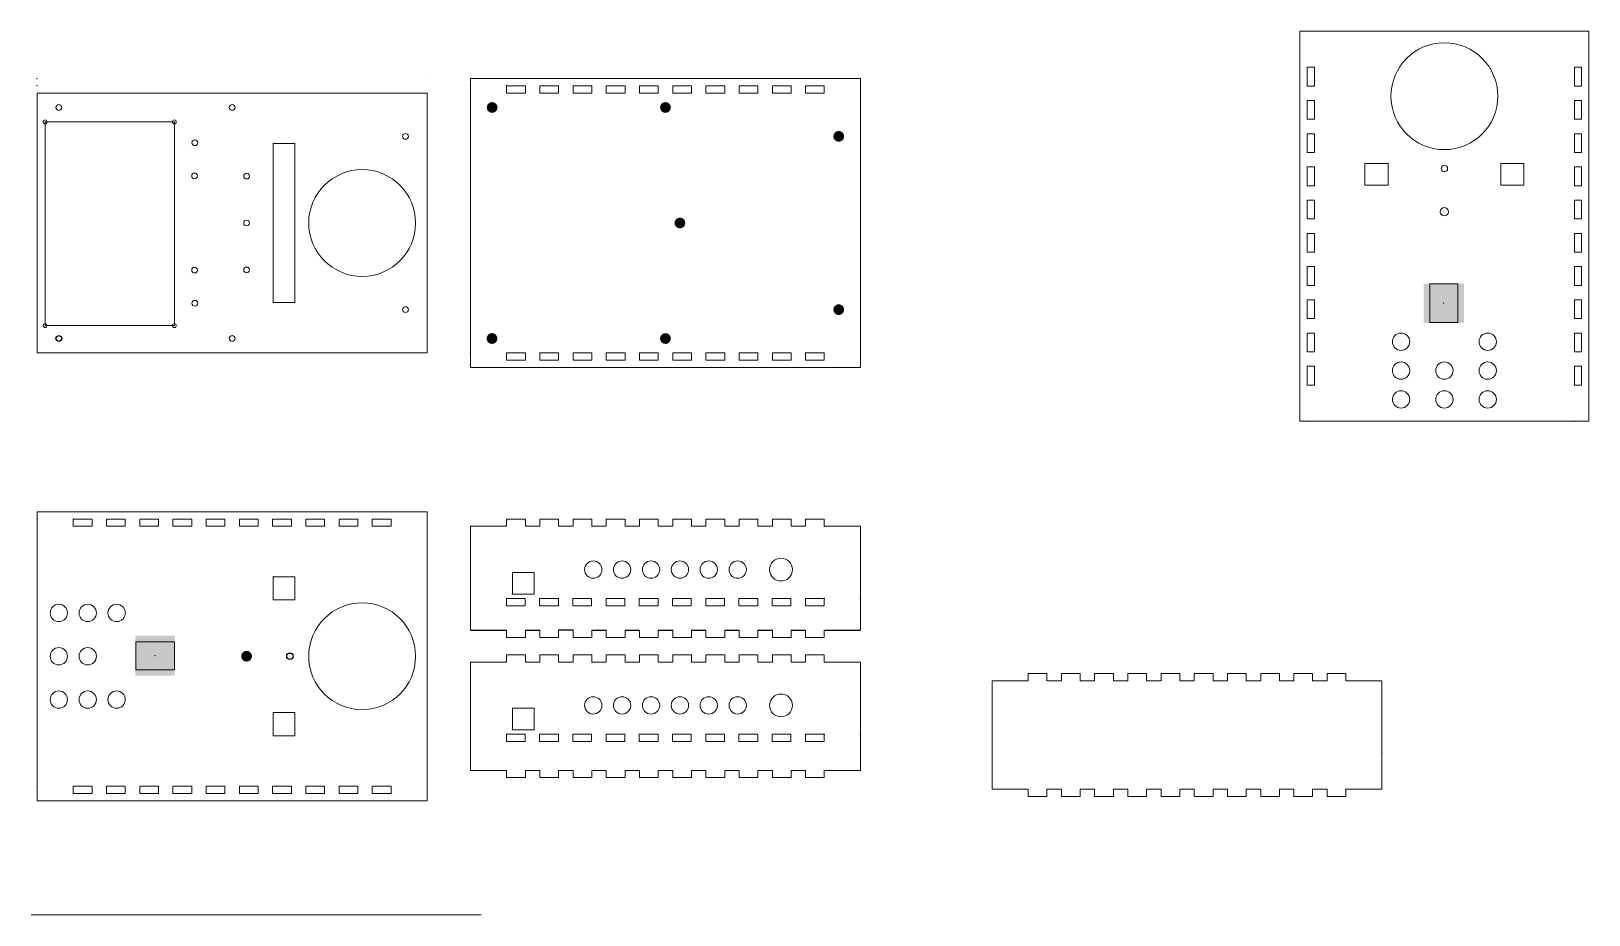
# Model space of a CAD drawing. Header units: millimetres. Extents: x -139 to 939, y -479 to 133.
import ezdxf

# ---------------------------------------------------------------- set-up
doc = ezdxf.new("R2010")
doc.units = ezdxf.units.MM
doc.layers.get('0').update_dxf_attribs({"lineweight": 25, "true_color": 0xffffff})

msp = doc.modelspace()

# ---------------------------------------------------------------- hatches: boundary and pattern name
at = {"true_color": 0x0000ff}
h = msp.add_hatch(color=5, dxfattribs=at)
edge = h.paths.add_edge_path()
edge.add_arc((180, 80), 3.75, 0, 360)
h = msp.add_hatch(color=5, dxfattribs=at)
edge = h.paths.add_edge_path()
edge.add_arc((300, 80), 3.75, 0, 360)
h = msp.add_hatch(color=5, dxfattribs=at)
edge = h.paths.add_edge_path()
edge.add_arc((420, 60), 3.75, 0, 360)
h = msp.add_hatch(color=5, dxfattribs=at)
edge = h.paths.add_edge_path()
edge.add_arc((839.3, 7.8), 3.75, 90, 90)
h = msp.add_hatch(color=5, dxfattribs=at)
edge = h.paths.add_edge_path()
edge.add_arc((310, 0), 3.75, 0, 360)
for points in [[(852.8, -69.2), (852.8, -41.9), (825, -41.9), (825, -69.2)], [(-67, -313.5), (-39.7, -313.5), (-39.7, -285.7), (-67, -285.7)]]:
    msp.add_hatch(color=5, dxfattribs=at).paths.add_polyline_path(points)
h = msp.add_hatch(color=5, dxfattribs=at)
edge = h.paths.add_edge_path()
edge.add_arc((420, -60), 3.75, 0, 360)
h = msp.add_hatch(color=5, dxfattribs=at)
edge = h.paths.add_edge_path()
edge.add_arc((179.9, -80), 3.75, 0, 360)
h = msp.add_hatch(color=5, dxfattribs=at)
edge = h.paths.add_edge_path()
edge.add_arc((300, -80), 3.75, 0, 360)
h = msp.add_hatch(color=5, dxfattribs=at)
edge = h.paths.add_edge_path()
edge.add_arc((10, -300), 3.75, 0, 360)

# ---------------------------------------------------------------- linework, layer by layer
at = {"color": 1, "lineweight": 5, "true_color": 0xff0000}
for p, q in [((939.3, 132.8), (739.3, 132.8)), ((739.3, 132.8), (739.3, -137.2)), ((939.3, -137.2), (939.3, 132.8)), ((749.3, 107.8), (744.3, 107.8)), ((744.3, 94.8), (744.3, 107.8)), ((749.3, 94.8), (749.3, 107.8)), ((934.3, 107.8), (929.3, 107.8)), ((929.3, 94.8), (929.3, 107.8)), ((934.3, 94.8), (934.3, 107.8)), ((135, 100), (135, 100)), ((435, 100), (165, 100)), ((165, 100), (165, -100)), ((435, -100), (435, 100)), ((-135, 90), (135, 90)), ((-135, 90), (-135, -90)), ((135, -90), (135, 90)), ((190, 95), (190, 90)), ((190, 95), (203, 95)), ((190, 90), (203, 90)), ((203, 90), (203, 95)), ((213, 95), (213, 90)), ((213, 95), (226, 95)), ((213, 90), (226, 90)), ((226, 90), (226, 95)), ((236, 95), (236, 90)), ((236, 95), (249, 95)), ((236, 90), (249, 90)), ((249, 90), (249, 95)), ((259, 95), (259, 90)), ((259, 95), (272, 95)), ((259, 90), (272, 90)), ((272, 90), (272, 95)), ((282, 95), (282, 90)), ((282, 95), (295, 95)), ((282, 90), (295, 90)), ((295, 90), (295, 95)), ((305, 95), (305, 90)), ((305, 95), (318, 95)), ((305, 90), (318, 90)), ((318, 90), (318, 95)), ((328, 95), (328, 90)), ((328, 95), (341, 95)), ((328, 90), (341, 90)), ((341, 90), (341, 95)), ((351, 95), (351, 90)), ((351, 95), (364, 95)), ((351, 90), (364, 90)), ((364, 90), (364, 95)), ((374, 95), (374, 90)), ((374, 95), (387, 95)), ((374, 90), (387, 90)), ((387, 90), (387, 95)), ((397, 95), (397, 90)), ((397, 95), (410, 95)), ((397, 90), (410, 90)), ((410, 90), (410, 95)), ((744.3, 94.8), (749.3, 94.8)), ((929.3, 94.8), (934.3, 94.8)), ((749.3, 84.8), (744.3, 84.8)), ((744.3, 71.8), (744.3, 84.8)), ((749.3, 71.8), (749.3, 84.8)), ((934.3, 84.8), (929.3, 84.8)), ((929.3, 71.8), (929.3, 84.8)), ((934.3, 71.8), (934.3, 84.8)), ((744.3, 71.8), (749.3, 71.8)), ((929.3, 71.8), (934.3, 71.8)), ((43.5, 55), (28.5, 55)), ((28.5, 55), (28.5, -55)), ((43.5, -55), (43.5, 55)), ((749.3, 61.8), (744.3, 61.8)), ((744.3, 48.8), (744.3, 61.8)), ((749.3, 48.8), (749.3, 61.8)), ((934.3, 61.8), (929.3, 61.8)), ((929.3, 48.8), (929.3, 61.8)), ((934.3, 48.8), (934.3, 61.8)), ((744.3, 48.8), (749.3, 48.8)), ((929.3, 48.8), (934.3, 48.8)), ((749.3, 38.8), (744.3, 38.8)), ((744.3, 25.8), (744.3, 38.8)), ((749.3, 25.8), (749.3, 38.8)), ((784.3, 41.3), (784.3, 26.3)), ((784.3, 41.3), (800.3, 41.3)), ((800.3, 26.3), (800.3, 41.3)), ((894.3, 41.3), (878.3, 41.3)), ((878.3, 26.3), (878.3, 41.3)), ((894.3, 26.3), (894.3, 41.3)), ((934.3, 38.8), (929.3, 38.8)), ((929.3, 25.8), (929.3, 38.8)), ((934.3, 25.8), (934.3, 38.8)), ((744.3, 25.8), (749.3, 25.8)), ((784.3, 26.3), (800.3, 26.3)), ((894.3, 26.3), (878.3, 26.3)), ((929.3, 25.8), (934.3, 25.8)), ((749.3, 15.8), (744.3, 15.8)), ((744.3, 2.8), (744.3, 15.8)), ((749.3, 2.8), (749.3, 15.8)), ((934.3, 15.8), (929.3, 15.8)), ((929.3, 2.8), (929.3, 15.8)), ((934.3, 2.8), (934.3, 15.8)), ((744.3, 2.8), (749.3, 2.8)), ((929.3, 2.8), (934.3, 2.8)), ((749.3, -7.2), (744.3, -7.2)), ((744.3, -20.2), (744.3, -7.2)), ((749.3, -20.2), (749.3, -7.2)), ((934.3, -7.2), (929.3, -7.2)), ((929.3, -20.2), (929.3, -7.2)), ((934.3, -20.2), (934.3, -7.2)), ((744.3, -20.2), (749.3, -20.2)), ((929.3, -20.2), (934.3, -20.2)), ((749.3, -30.2), (744.3, -30.2)), ((744.3, -43.2), (744.3, -30.2)), ((749.3, -43.2), (749.3, -30.2)), ((934.3, -30.2), (929.3, -30.2)), ((929.3, -43.2), (929.3, -30.2)), ((934.3, -43.2), (934.3, -30.2)), ((848.6, -42.2), (829.3, -42.2)), ((829.3, -42.2), (829.3, -68.9)), ((848.6, -68.9), (848.6, -42.2)), ((744.3, -43.2), (749.3, -43.2)), ((749.3, -53.2), (744.3, -53.2)), ((744.3, -66.2), (744.3, -53.2)), ((749.3, -66.2), (749.3, -53.2)), ((929.3, -43.2), (934.3, -43.2)), ((934.3, -53.2), (929.3, -53.2)), ((929.3, -66.2), (929.3, -53.2)), ((934.3, -66.2), (934.3, -53.2)), ((28.5, -55), (43.5, -55)), ((744.3, -66.2), (749.3, -66.2)), ((829.3, -68.9), (848.6, -68.9)), ((929.3, -66.2), (934.3, -66.2)), ((749.3, -76.2), (744.3, -76.2)), ((744.3, -89.2), (744.3, -76.2)), ((749.3, -89.2), (749.3, -76.2)), ((934.3, -76.2), (929.3, -76.2)), ((929.3, -89.2), (929.3, -76.2)), ((934.3, -89.2), (934.3, -76.2)), ((-135, -90), (135, -90)), ((190, -90), (190, -95)), ((190, -90), (203, -90)), ((190, -95), (203, -95)), ((203, -95), (203, -90)), ((213, -90), (213, -95)), ((213, -90), (226, -90)), ((213, -95), (226, -95)), ((226, -95), (226, -90)), ((236, -90), (236, -95)), ((236, -90), (249, -90)), ((236, -95), (249, -95)), ((249, -95), (249, -90)), ((259, -90), (259, -95)), ((259, -90), (272, -90)), ((259, -95), (272, -95)), ((272, -95), (272, -90)), ((282, -90), (282, -95)), ((282, -90), (295, -90)), ((282, -95), (295, -95)), ((295, -95), (295, -90)), ((305, -90), (305, -95)), ((305, -90), (318, -90)), ((305, -95), (318, -95)), ((318, -95), (318, -90)), ((328, -90), (328, -95)), ((328, -90), (341, -90)), ((328, -95), (341, -95)), ((341, -95), (341, -90)), ((351, -90), (351, -95)), ((351, -90), (364, -90)), ((351, -95), (364, -95)), ((364, -95), (364, -90)), ((374, -90), (374, -95)), ((374, -90), (387, -90)), ((374, -95), (387, -95)), ((387, -95), (387, -90)), ((397, -90), (397, -95)), ((397, -90), (410, -90)), ((397, -95), (410, -95)), ((410, -95), (410, -90)), ((744.3, -89.2), (749.3, -89.2)), ((929.3, -89.2), (934.3, -89.2)), ((165, -100), (435, -100)), ((749.3, -99.2), (744.3, -99.2)), ((744.3, -112.2), (744.3, -99.2)), ((749.3, -112.2), (749.3, -99.2)), ((934.3, -99.2), (929.3, -99.2)), ((929.3, -112.2), (929.3, -99.2)), ((934.3, -112.2), (934.3, -99.2)), ((744.3, -112.2), (749.3, -112.2)), ((929.3, -112.2), (934.3, -112.2)), ((739.3, -137.2), (939.3, -137.2)), ((135, -200), (-135, -200)), ((-135, -200), (-135, -400)), ((135, -400), (135, -200)), ((-110, -205), (-110, -210)), ((-110, -205), (-97, -205)), ((-110, -210), (-97, -210)), ((-97, -210), (-97, -205)), ((-87, -205), (-87, -210)), ((-87, -205), (-74, -205)), ((-87, -210), (-74, -210)), ((-74, -210), (-74, -205)), ((-64, -205), (-64, -210)), ((-64, -205), (-51, -205)), ((-64, -210), (-51, -210)), ((-51, -210), (-51, -205)), ((-41, -205), (-41, -210)), ((-41, -205), (-28, -205)), ((-41, -210), (-28, -210)), ((-28, -210), (-28, -205)), ((-18, -205), (-18, -210)), ((-18, -205), (-5, -205)), ((-18, -210), (-5, -210)), ((-5, -210), (-5, -205)), ((5, -205), (5, -210)), ((5, -205), (18, -205)), ((5, -210), (18, -210)), ((18, -210), (18, -205)), ((28, -205), (28, -210)), ((28, -205), (41, -205)), ((28, -210), (41, -210)), ((41, -210), (41, -205)), ((51, -205), (51, -210)), ((51, -205), (64, -205)), ((51, -210), (64, -210)), ((64, -210), (64, -205)), ((74, -205), (74, -210)), ((74, -205), (87, -205)), ((74, -210), (87, -210)), ((87, -210), (87, -205)), ((97, -205), (97, -210)), ((97, -205), (110, -205)), ((97, -210), (110, -210)), ((110, -210), (110, -205)), ((165, -260), (165, -210)), ((190, -210), (165, -210)), ((203, -205), (190, -205)), ((190, -205), (190, -210)), ((203, -210), (203, -205)), ((213, -210), (203, -210)), ((226, -205), (213, -205)), ((213, -205), (213, -210)), ((226, -210), (226, -205)), ((236, -210), (226, -210)), ((249, -205), (236, -205)), ((236, -205), (236, -210)), ((249, -210), (249, -205)), ((259, -210), (249, -210)), ((272, -205), (259, -205)), ((259, -205), (259, -210)), ((272, -210), (272, -205)), ((282, -210), (272, -210)), ((295, -205), (282, -205)), ((282, -205), (282, -210)), ((295, -210), (295, -205)), ((305, -210), (295, -210)), ((318, -205), (305, -205)), ((305, -205), (305, -210)), ((318, -210), (318, -205)), ((328, -210), (318, -210)), ((341, -205), (328, -205)), ((328, -205), (328, -210)), ((341, -210), (341, -205)), ((351, -210), (341, -210)), ((364, -205), (351, -205)), ((351, -205), (351, -210)), ((364, -210), (364, -205)), ((374, -210), (364, -210)), ((387, -205), (374, -205)), ((374, -205), (374, -210)), ((387, -210), (387, -205)), ((397, -210), (387, -210)), ((410, -205), (397, -205)), ((397, -205), (397, -210)), ((410, -210), (410, -205)), ((410, -210), (435, -210)), ((435, -210), (435, -260)), ((43.5, -245), (28.5, -245)), ((28.5, -245), (28.5, -261)), ((43.5, -245), (43.5, -261)), ((209, -242), (194, -242)), ((194, -242), (194, -257)), ((209, -257), (209, -242)), ((194, -257), (209, -257)), ((28.5, -261), (43.5, -261)), ((165, -282), (165, -260)), ((189.9, -265), (189.9, -260)), ((202.9, -260), (189.9, -260)), ((202.9, -265), (189.9, -265)), ((202.9, -260), (202.9, -265)), ((212.9, -265), (212.9, -260)), ((225.9, -260), (212.9, -260)), ((225.9, -265), (212.9, -265)), ((225.9, -260), (225.9, -265)), ((235.9, -265), (235.9, -260)), ((248.9, -260), (235.9, -260)), ((248.9, -265), (235.9, -265)), ((248.9, -260), (248.9, -265)), ((258.9, -265), (258.9, -260)), ((271.9, -260), (258.9, -260)), ((271.9, -265), (258.9, -265)), ((271.9, -260), (271.9, -265)), ((281.9, -265), (281.9, -260)), ((294.9, -260), (281.9, -260)), ((294.9, -265), (281.9, -265)), ((294.9, -260), (294.9, -265)), ((304.9, -265), (304.9, -260)), ((317.9, -260), (304.9, -260)), ((317.9, -265), (304.9, -265)), ((317.9, -260), (317.9, -265)), ((327.9, -265), (327.9, -260)), ((340.9, -260), (327.9, -260)), ((340.9, -265), (327.9, -265)), ((340.9, -260), (340.9, -265)), ((350.9, -265), (350.9, -260)), ((363.9, -260), (350.9, -260)), ((363.9, -265), (350.9, -265)), ((363.9, -260), (363.9, -265)), ((373.9, -265), (373.9, -260)), ((386.9, -260), (373.9, -260)), ((386.9, -265), (373.9, -265)), ((386.9, -260), (386.9, -265)), ((396.9, -265), (396.9, -260)), ((409.9, -260), (396.9, -260)), ((409.9, -265), (396.9, -265)), ((409.9, -260), (409.9, -265)), ((435, -260), (435, -282)), ((-40, -290), (-66.7, -290)), ((-66.7, -290), (-66.7, -309.3)), ((-40, -309.3), (-40, -290)), ((190, -287), (190, -282)), ((203, -287), (190, -287)), ((203, -282), (203, -287)), ((213, -287), (213, -282)), ((226, -287), (213, -287)), ((226, -282), (226, -287)), ((236, -287), (236, -282)), ((249, -287), (236, -287)), ((249, -282), (249, -287)), ((259, -287), (259, -282)), ((272, -287), (259, -287)), ((272, -282), (272, -287)), ((282, -287), (282, -282)), ((295, -287), (282, -287)), ((295, -282), (295, -287)), ((305, -287), (305, -282)), ((318, -287), (305, -287)), ((318, -282), (318, -287)), ((328, -287), (328, -282)), ((341, -287), (328, -287)), ((341, -282), (341, -287)), ((351, -287), (351, -282)), ((364, -287), (351, -287)), ((364, -282), (364, -287)), ((374, -287), (374, -282)), ((387, -287), (374, -287)), ((387, -282), (387, -287)), ((397, -287), (397, -282)), ((410, -287), (397, -287)), ((410, -282), (410, -287)), ((-66.7, -309.3), (-40, -309.3)), ((564.1, -312), (551.1, -312)), ((551.1, -312), (551.1, -317)), ((564.1, -317), (564.1, -312)), ((587.1, -312), (574.1, -312)), ((574.1, -312), (574.1, -317)), ((587.1, -317), (587.1, -312)), ((610.1, -312), (597.1, -312)), ((597.1, -312), (597.1, -317)), ((610.1, -317), (610.1, -312)), ((633.1, -312), (620.1, -312)), ((620.1, -312), (620.1, -317)), ((633.1, -317), (633.1, -312)), ((656.1, -312), (643.1, -312)), ((643.1, -312), (643.1, -317)), ((656.1, -317), (656.1, -312)), ((679.1, -312), (666.1, -312)), ((666.1, -312), (666.1, -317)), ((679.1, -317), (679.1, -312)), ((702.1, -312), (689.1, -312)), ((689.1, -312), (689.1, -317)), ((702.1, -317), (702.1, -312)), ((725.1, -312), (712.1, -312)), ((712.1, -312), (712.1, -317)), ((725.1, -317), (725.1, -312)), ((748.1, -312), (735.1, -312)), ((735.1, -312), (735.1, -317)), ((748.1, -317), (748.1, -312)), ((771.1, -312), (758.1, -312)), ((758.1, -312), (758.1, -317)), ((771.1, -317), (771.1, -312)), ((526.1, -367), (526.1, -317)), ((551.1, -317), (526.1, -317)), ((574.1, -317), (564.1, -317)), ((597.1, -317), (587.1, -317)), ((620.1, -317), (610.1, -317)), ((643.1, -317), (633.1, -317)), ((666.1, -317), (656.1, -317)), ((689.1, -317), (679.1, -317)), ((712.1, -317), (702.1, -317)), ((735.1, -317), (725.1, -317)), ((758.1, -317), (748.1, -317)), ((771.1, -317), (796.1, -317)), ((796.1, -317), (796.1, -367)), ((28.5, -355), (28.5, -339)), ((28.5, -339), (43.5, -339)), ((43.5, -355), (43.5, -339)), ((209, -336), (194, -336)), ((194, -336), (194, -351)), ((209, -351), (209, -336)), ((28.5, -355), (43.5, -355)), ((189.9, -359), (189.9, -354)), ((202.9, -354), (189.9, -354)), ((194, -351), (209, -351)), ((202.9, -354), (202.9, -359)), ((212.9, -359), (212.9, -354)), ((225.9, -354), (212.9, -354)), ((225.9, -354), (225.9, -359)), ((235.9, -359), (235.9, -354)), ((248.9, -354), (235.9, -354)), ((248.9, -354), (248.9, -359)), ((258.9, -359), (258.9, -354)), ((271.9, -354), (258.9, -354)), ((271.9, -354), (271.9, -359)), ((281.9, -359), (281.9, -354)), ((294.9, -354), (281.9, -354)), ((294.9, -354), (294.9, -359)), ((304.9, -359), (304.9, -354)), ((317.9, -354), (304.9, -354)), ((317.9, -354), (317.9, -359)), ((327.9, -359), (327.9, -354)), ((340.9, -354), (327.9, -354)), ((340.9, -354), (340.9, -359)), ((350.9, -359), (350.9, -354)), ((363.9, -354), (350.9, -354)), ((363.9, -354), (363.9, -359)), ((373.9, -359), (373.9, -354)), ((386.9, -354), (373.9, -354)), ((386.9, -354), (386.9, -359)), ((396.9, -359), (396.9, -354)), ((409.9, -354), (396.9, -354)), ((409.9, -354), (409.9, -359)), ((202.9, -359), (189.9, -359)), ((225.9, -359), (212.9, -359)), ((248.9, -359), (235.9, -359)), ((271.9, -359), (258.9, -359)), ((294.9, -359), (281.9, -359)), ((317.9, -359), (304.9, -359)), ((340.9, -359), (327.9, -359)), ((363.9, -359), (350.9, -359)), ((386.9, -359), (373.9, -359)), ((409.9, -359), (396.9, -359)), ((526.1, -367), (526.1, -392)), ((796.1, -367), (796.1, -392)), ((-110, -390), (-110, -395)), ((-110, -390), (-97, -390)), ((-110, -395), (-97, -395)), ((-97, -395), (-97, -390)), ((-87, -390), (-87, -395)), ((-87, -390), (-74, -390)), ((-87, -395), (-74, -395)), ((-74, -395), (-74, -390)), ((-64, -390), (-64, -395)), ((-64, -390), (-51, -390)), ((-64, -395), (-51, -395)), ((-51, -395), (-51, -390)), ((-41, -390), (-41, -395)), ((-41, -390), (-28, -390)), ((-41, -395), (-28, -395)), ((-28, -395), (-28, -390)), ((-18, -390), (-18, -395)), ((-18, -390), (-5, -390)), ((-18, -395), (-5, -395)), ((-5, -395), (-5, -390)), ((5, -390), (5, -395)), ((5, -390), (18, -390)), ((5, -395), (18, -395)), ((18, -395), (18, -390)), ((28, -390), (28, -395)), ((28, -390), (41, -390)), ((28, -395), (41, -395)), ((41, -395), (41, -390)), ((51, -390), (51, -395)), ((51, -390), (64, -390)), ((51, -395), (64, -395)), ((64, -395), (64, -390)), ((74, -390), (74, -395)), ((74, -390), (87, -390)), ((74, -395), (87, -395)), ((87, -395), (87, -390)), ((97, -390), (97, -395)), ((97, -390), (110, -390)), ((97, -395), (110, -395)), ((110, -395), (110, -390)), ((526.1, -392), (551.1, -392)), ((551.1, -397), (551.1, -392)), ((564.1, -397), (551.1, -397)), ((564.1, -392), (564.1, -397)), ((564.1, -392), (574.1, -392)), ((574.1, -397), (574.1, -392)), ((587.1, -397), (574.1, -397)), ((587.1, -392), (587.1, -397)), ((597.1, -392), (587.1, -392)), ((597.1, -397), (597.1, -392)), ((610.1, -397), (597.1, -397)), ((610.1, -392), (610.1, -397)), ((610.1, -392), (620.1, -392)), ((620.1, -397), (620.1, -392)), ((633.1, -397), (620.1, -397)), ((633.1, -392), (633.1, -397)), ((633.1, -392), (643.1, -392)), ((643.1, -397), (643.1, -392)), ((656.1, -397), (643.1, -397)), ((656.1, -392), (656.1, -397)), ((656.1, -392), (666.1, -392)), ((666.1, -397), (666.1, -392)), ((679.1, -397), (666.1, -397)), ((679.1, -392), (679.1, -397)), ((679.1, -392), (689.1, -392)), ((689.1, -397), (689.1, -392)), ((702.1, -397), (689.1, -397)), ((702.1, -392), (702.1, -397)), ((702.1, -392), (712.1, -392)), ((712.1, -397), (712.1, -392)), ((725.1, -397), (712.1, -397)), ((725.1, -392), (725.1, -397)), ((725.1, -392), (735.1, -392)), ((735.1, -397), (735.1, -392)), ((748.1, -397), (735.1, -397)), ((748.1, -392), (748.1, -397)), ((748.1, -392), (758.1, -392)), ((758.1, -397), (758.1, -392)), ((771.1, -397), (758.1, -397)), ((771.1, -392), (771.1, -397)), ((771.1, -392), (796.1, -392)), ((-135, -400), (135, -400))]:
    msp.add_line(p, q, dxfattribs=at)
at = {"color": 7, "lineweight": 5, "true_color": 0xffffff}
for p, q in [((-40, 70), (-129.5, 70)), ((-129.5, 70), (-129.5, -71)), ((-40, -71), (-40, 70)), ((-129.5, -71), (-40, -71))]:
    msp.add_line(p, q, dxfattribs=at)
at = {"linetype": 'Continuous'}
for p, q in [((165, -282), (190, -282)), ((203, -282), (213, -282)), ((236, -282), (226, -282)), ((249, -282), (259, -282)), ((272, -282), (282, -282)), ((295, -282), (305, -282)), ((318, -282), (328, -282)), ((341, -282), (351, -282)), ((364, -282), (374, -282)), ((387, -282), (397, -282)), ((410, -282), (435, -282))]:
    msp.add_line(p, q, dxfattribs=at)
at = {"color": 7, "lineweight": 0, "true_color": 0xffffff}
for p, q in [((203, -299), (190, -299)), ((190, -299), (190, -304)), ((203, -304), (203, -299)), ((226, -299), (213, -299)), ((213, -299), (213, -304)), ((226, -304), (226, -299)), ((249, -299), (236, -299)), ((236, -299), (236, -304)), ((249, -304), (249, -299)), ((272, -299), (259, -299)), ((259, -299), (259, -304)), ((272, -304), (272, -299)), ((295, -299), (282, -299)), ((282, -299), (282, -304)), ((295, -304), (295, -299)), ((318, -299), (305, -299)), ((305, -299), (305, -304)), ((318, -304), (318, -299)), ((341, -299), (328, -299)), ((328, -299), (328, -304)), ((341, -304), (341, -299)), ((364, -299), (351, -299)), ((351, -299), (351, -304)), ((364, -304), (364, -299)), ((387, -299), (374, -299)), ((374, -299), (374, -304)), ((387, -304), (387, -299)), ((410, -299), (397, -299)), ((397, -299), (397, -304)), ((410, -304), (410, -299)), ((165, -354), (165, -304)), ((190, -304), (165, -304)), ((213, -304), (203, -304)), ((236, -304), (226, -304)), ((259, -304), (249, -304)), ((282, -304), (272, -304)), ((305, -304), (295, -304)), ((328, -304), (318, -304)), ((351, -304), (341, -304)), ((374, -304), (364, -304)), ((397, -304), (387, -304)), ((410, -304), (435, -304)), ((435, -304), (435, -354)), ((165, -354), (165, -379)), ((435, -354), (435, -379)), ((165, -379), (190, -379)), ((190, -384), (190, -379)), ((203, -384), (190, -384)), ((203, -379), (203, -384)), ((203, -379), (213, -379)), ((213, -384), (213, -379)), ((226, -384), (213, -384)), ((226, -379), (226, -384)), ((236, -379), (226, -379)), ((236, -384), (236, -379)), ((249, -384), (236, -384)), ((249, -379), (249, -384)), ((249, -379), (259, -379)), ((259, -384), (259, -379)), ((272, -384), (259, -384)), ((272, -379), (272, -384)), ((272, -379), (282, -379)), ((282, -384), (282, -379)), ((295, -384), (282, -384)), ((295, -379), (295, -384)), ((295, -379), (305, -379)), ((305, -384), (305, -379)), ((318, -384), (305, -384)), ((318, -379), (318, -384)), ((318, -379), (328, -379)), ((328, -384), (328, -379)), ((341, -384), (328, -384)), ((341, -379), (341, -384)), ((341, -379), (351, -379)), ((351, -384), (351, -379)), ((364, -384), (351, -384)), ((364, -379), (364, -384)), ((364, -379), (374, -379)), ((374, -384), (374, -379)), ((387, -384), (374, -384)), ((387, -379), (387, -384)), ((387, -379), (397, -379)), ((397, -384), (397, -379)), ((410, -384), (397, -384)), ((410, -379), (410, -384)), ((410, -379), (435, -379))]:
    msp.add_line(p, q, dxfattribs=at)
at = {"color": 1, "linetype": 'Continuous', "lineweight": 5, "true_color": 0xff0000}
msp.add_line((-139.2, -479.1), (172.4, -479.1), dxfattribs=at)
at = {"color": 1, "lineweight": 5, "true_color": 0xff0000}
for centre, radius in [((839.3, 87.8), 37), ((-120, 80), 2), ((0, 80), 2), ((180, 80), 2.85), ((300, 80), 2.85), ((-129.5, 70), 1.35), ((-40, 70), 1.35), ((-25.8, 55.6), 2), ((120, 60), 2), ((420, 60), 2.85), ((-26, 32.6), 2), ((10, 32.5), 2), ((90, 0), 37), ((839.3, 37.8), 2.25), ((10, 0), 2), ((310, 0), 2.85), ((839.3, 7.8), 2.85), ((-26, -32.6), 2), ((10, -32.5), 2), ((-25.8, -55.6), 2), ((120, -60), 2), ((420, -60), 2.85), ((-129.5, -71), 1.35), ((-40, -71), 1.35), ((0, -80), 2), ((179.9, -80), 2.85), ((300, -80), 2.85), ((809.3, -82.2), 6), ((869.3, -82.2), 6), ((809.3, -102.2), 6), ((839.3, -102.2), 6), ((869.3, -102.2), 6), ((809.3, -122.2), 6), ((839.3, -122.2), 6), ((869.3, -122.2), 6), ((250, -240), 6), ((270, -240), 6), ((290, -240), 6), ((310, -240), 6), ((330, -240), 6), ((350, -240), 6), ((380, -240), 7.85), ((-120, -270), 6), ((-100, -270), 6), ((-80, -270), 6), ((90, -300), 37), ((-120, -300), 6), ((-100, -300), 6), ((10, -300), 2.85), ((-120, -330), 6), ((-100, -330), 6), ((-80, -330), 6), ((250, -334), 6), ((270, -334), 6), ((290, -334), 6), ((310, -334), 6), ((330, -334), 6), ((350, -334), 6), ((380, -334), 7.85)]:
    msp.add_circle(centre, radius, dxfattribs=at)
at = {"color": 1, "true_color": 0xff0000}
for centre, radius in [((-120, -80), 2), ((40, -300), 2.25)]:
    msp.add_circle(centre, radius, dxfattribs=at)
at = {"color": 1, "lineweight": 5, "true_color": 0xff0000}
for p in [(-135, 100), (-135, 100), (-135, 100), (-135, 95), (165, 95), (190, 95), (28.5, 55), (784.3, 26.3), (838.9, -55.5), (838.9, -55.5), (164.9, -90), (165, -90), (190, -90), (744.3, -112.2), (929.3, -112.2), (744.3, -137.2), (929.3, -137.2), (929.3, -137.2), (-135, -205), (-110, -205), (410, -210), (28.5, -245), (194, -257), (409.9, -260), (435, -260), (410, -282), (-53.4, -299.6), (-53.4, -299.6), (771.1, -317), (194, -351), (409.9, -354), (796.1, -367), (-135, -390), (-135, -390), (-110, -390), (771.1, -392)]:
    msp.add_point(p, dxfattribs=at)
at = {"color": 7, "lineweight": 0, "true_color": 0xffffff}
for p in [(410, -304), (435, -354), (410, -379)]:
    msp.add_point(p, dxfattribs=at)

doc.saveas('drawing.dxf')
